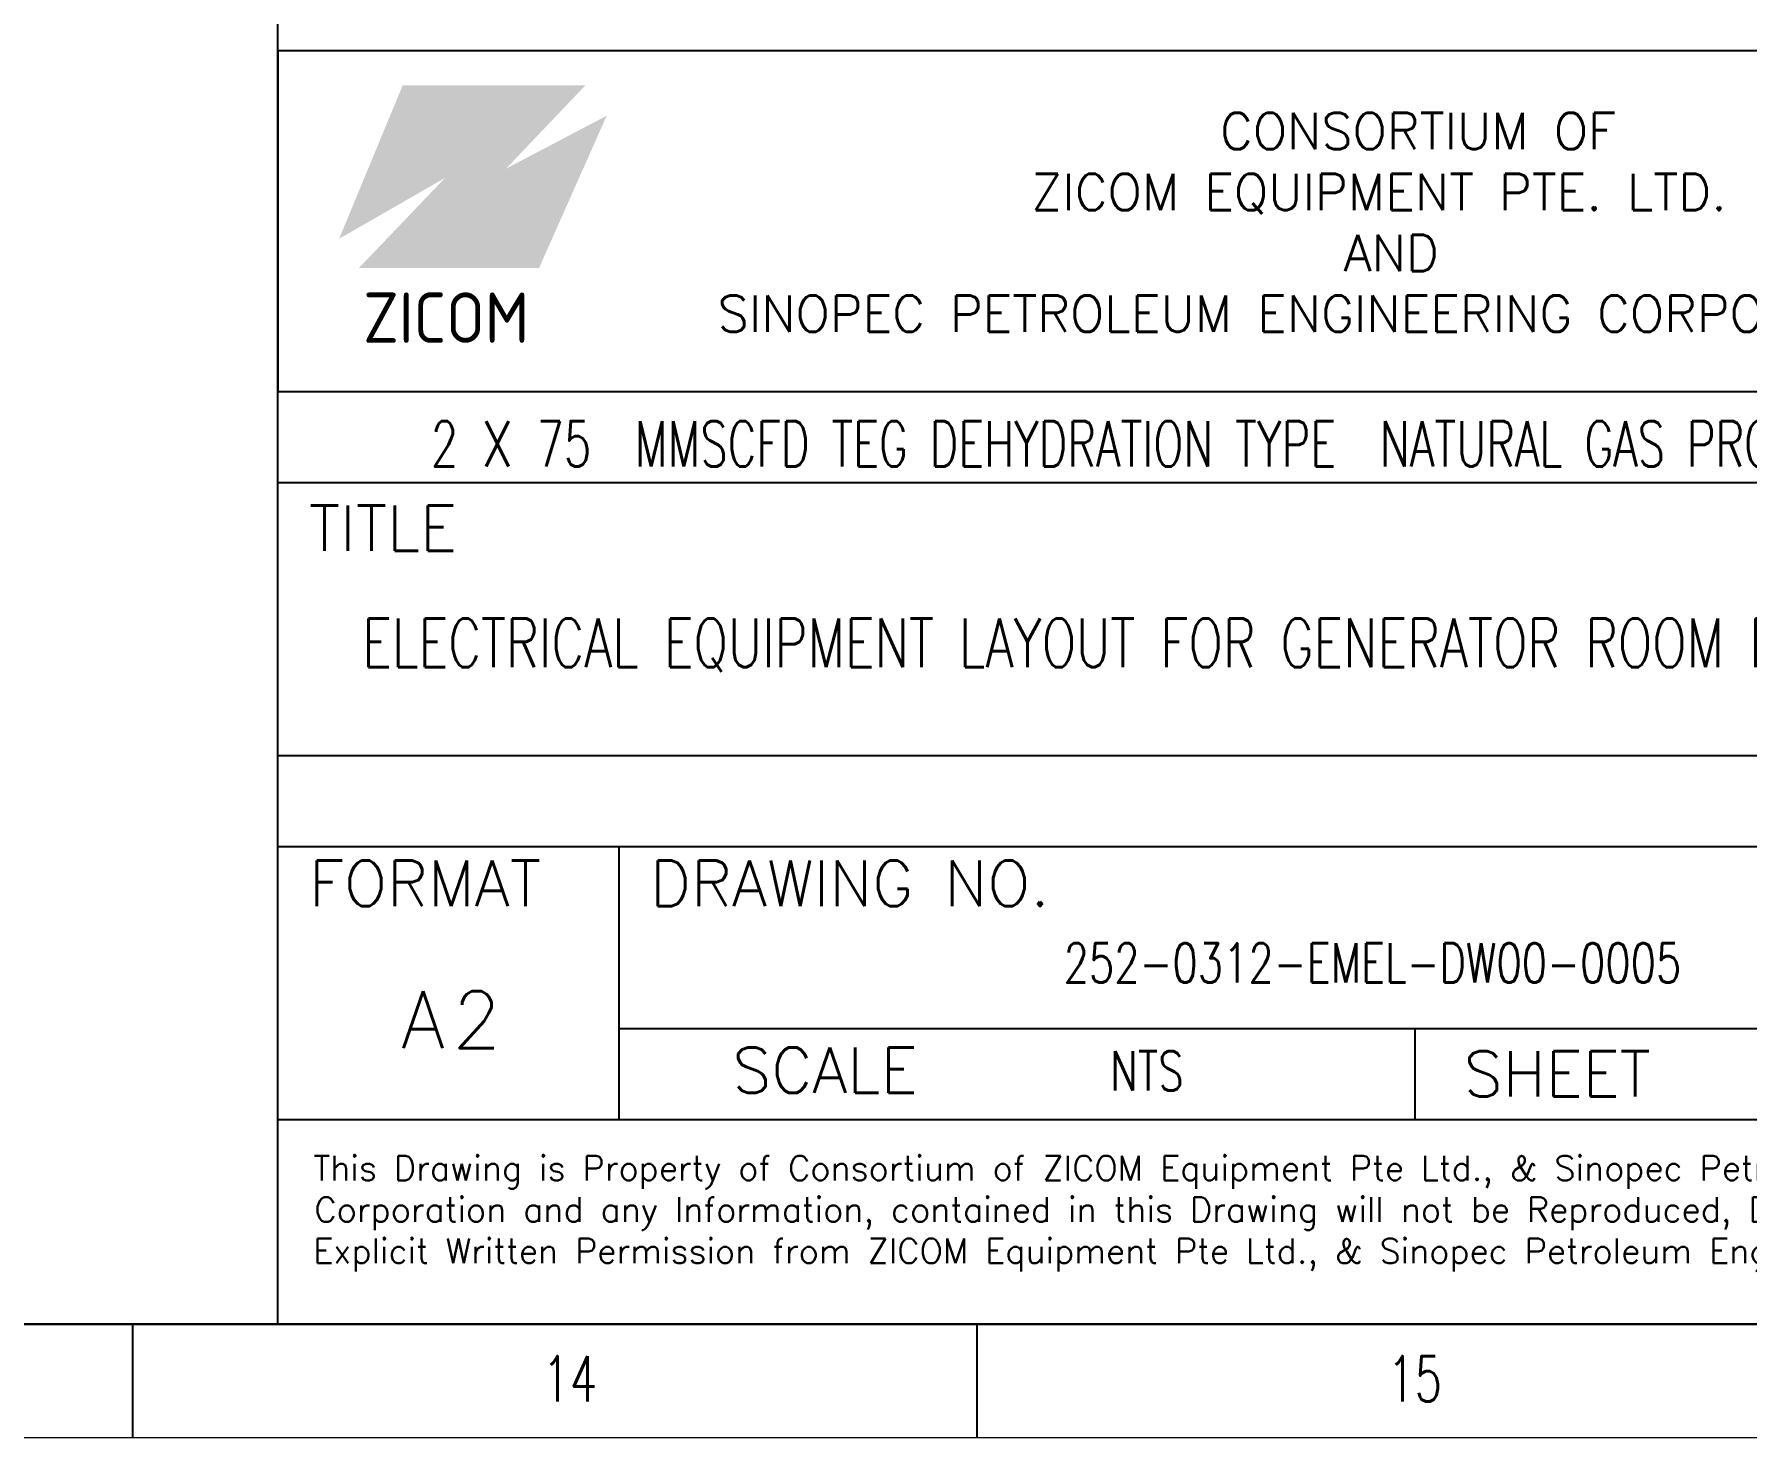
# Model space of a CAD drawing. Header units: inches. Extents: x -105538 to 282818, y -14900 to 167410.
# Drawn here: x -5965 to -2443, y 3392 to 6278 of the extents above; entities that cross this region are included whole.
import ezdxf

# ---------------------------------------------------------------- set-up
doc = ezdxf.new("R2010")
doc.units = ezdxf.units.IN
doc.header["$MEASUREMENT"] = 0
doc.layers.add('E-MDB', color=1, linetype='Continuous', lineweight=30)
doc.layers.add('TEG BORDER', color=7, linetype='Continuous')
doc.styles.add('1', font='isocp.shx')
doc.styles.add('TAVE1', font='ROMANS.shx', dxfattribs={"width": 0.75})
doc.styles.add('TEG BORDER', font='txt_qlt.shx', dxfattribs={"width": 0.7, "bigfont": 'hztxt.shx'})

# ---------------------------------------------------------------- blocks, each defined once
blk = doc.blocks.new('ZICOM LOGO')
at = {"layer": 'TEG BORDER', "true_color": 0xff3333}
blk.add_hatch(color=20, dxfattribs=at).paths.add_polyline_path([(6.201, 2.803), (3.231, -3.888), (-4.69, -3.888), (-0.905, 0.069), (-5.564, -2.608), (-2.768, 4.141), (5.269, 4.141), (1.775, 0.476)])
at = {"layer": 'TEG BORDER', "color": 172, "style": '1'}
blk.add_text('ZICOM', height=2.2147, dxfattribs=at).set_placement((-4.507, -7.183))
blk = doc.blocks.new('252 BORDER A2')
at = {"linetype": 'Continuous'}
blk.add_line((5, 5), (489, 5), dxfattribs=at)
for p, q in [((482.625, 0), (482.625, 5)), ((489, 5), (589, 5)), ((519.75, 0), (519.75, 5))]:
    blk.add_line(p, q)
at = {"color": 5, "lineweight": 15}
blk.add_lwpolyline([(0, 420), (594, 420), (594, 0), (0, 0)], close=True, dxfattribs=at)
blk.add_lwpolyline([(5, 415), (589, 415), (589, 5), (5, 5)], close=True)
at = {"layer": 'TEG BORDER'}
for p, q in [((489, 5), (489, 116)), ((489, 46), (589, 46)), ((489, 42), (589, 42)), ((489, 30), (589, 30)), ((489, 26), (589, 26)), ((504, 26), (504, 14)), ((504, 18), (574, 18)), ((539, 18), (539, 14)), ((489, 14), (589, 14)), ((489, 14), (589, 14))]:
    blk.add_line(p, q, dxfattribs=at)
at = {"layer": 'TEG BORDER', "color": 0}
for q in [(489, 46), (589, 61)]:
    blk.add_line((489, 61), q, dxfattribs=at)
blk.add_blockref('ZICOM LOGO', (497.26, 55.33))
at = {"char_height": 2, "width": 2, "attachment_point": 7, "style": 'TEG BORDER'}
for s, insert in [('\\pi-0.033333;14', (500.672, 1.593)), ('\\pi2.2204e-016;15', (537.797, 1.593))]:
    blk.add_mtext(s, dxfattribs=dict(at, insert=insert))
at = {"layer": 'TEG BORDER', "color": 7, "style": 'TEG BORDER'}
for s, height, p in [('CONSORTIUM OF', 1.6, (530.433, 56.656)), ('ZICOM EQUIPMENT PTE. LTD.', 1.6, (522.131, 53.978)), ('AND', 1.6, (535.871, 51.3)), ('SINOPEC PETROLEUM ENGINEERING CORPORATION', 1.6, (508.34, 48.631)), ('This Drawing is Property of Consortium of ZICOM Equipment Pte Ltd., & Sinopec Petroleum Engineering', 1.0875, (490.561, 11.315)), ('Corporation and any Information, contained in this Drawing will not be Reproduced, Disclosed to others without', 1.0875, (490.612, 9.492)), ('Explicit Written Permission from ZICOM Equipment Pte Ltd., & Sinopec Petroleum Engineering Corporation.', 1.0875, (490.561, 7.67))]:
    blk.add_text(s, height=height, dxfattribs=at).set_placement(p)
at = {"layer": 'TEG BORDER', "style": 'TEG BORDER'}
for s, height, p in [(' TITLE', 2, (489, 39)), (' FORMAT', 2, (489, 23.382)), (' DRAWING NO.', 2, (504, 23.382)), ('A', 2.5, (494.425, 17.132)), ('2', 2.5, (496.675, 17.132)), ('SCALE', 2, (508.99, 15.164)), ('SHEET', 2, (541.151, 15))]:
    blk.add_text(s, height=height, dxfattribs=at).set_placement(p)
at = {"layer": 'TEG BORDER', "lineweight": 25, "insert": (495.73, 44.204), "char_height": 2, "width": 100, "attachment_point": 4, "style": 'TEG BORDER'}
blk.add_mtext('\\pt8.5888;2 {\\H1.5x;x\\H0.66667x; 75  MMSCFD TEG DEHYDRATION TYPE  NATURAL GAS PROCESS PLANT}', dxfattribs=at)

msp = doc.modelspace()

# ---------------------------------------------------------------- block references
at = {"xscale": 46.76394, "yscale": 46.76394, "zscale": 46.76394}
msp.add_blockref('252 BORDER A2', (-28331.4, 3392), dxfattribs=at)

# ---------------------------------------------------------------- texts
at = {"layer": 'E-MDB', "color": 0, "lineweight": 0, "style": 'TAVE1', "width": 0.75}
for s, height, p in [('ELECTRICAL EQUIPMENT LAYOUT FOR GENERATOR ROOM FOR LOCATION J', 99.91, (-5289.9, 4976.5)), ('252-0312-EMEL-DW00-0005', 80.978, (-3847.9, 4328)), ('NTS', 80.98, (-3752.3, 4105.8))]:
    msp.add_text(s, height=height, dxfattribs=at).set_placement(p)

doc.saveas('drawing.dxf')
